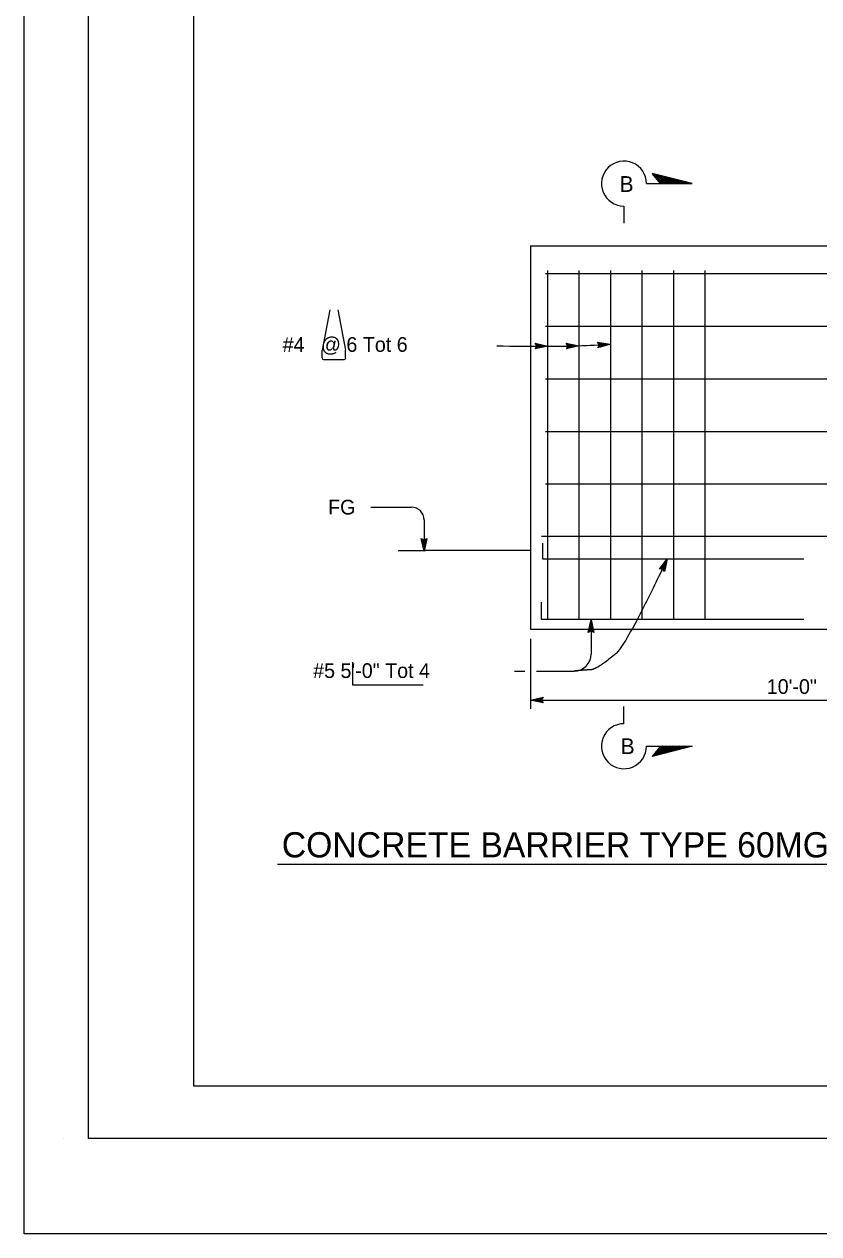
# Model space of a CAD drawing. Extents: x -894 to 866, y -476 to 714.
# Drawn here: x -894 to -516, y -476 to 99 of the extents above; entities that cross this region are included whole.
import ezdxf

# ---------------------------------------------------------------- set-up
doc = ezdxf.new("R2010")
doc.units = 0
for name, color, linetype in [('10 Sheet Format', 7, 'Continuous'), ('22 Misc Cnst Det', 7, 'Continuous'), ('56 Stage 3 Anno', 7, 'Continuous'), ('57 Undefined', 7, 'Continuous'), ('60 Nongeo Data', 7, 'Continuous')]:
    doc.layers.add(name, color=color, linetype=linetype)

msp = doc.modelspace()

# ---------------------------------------------------------------- linework, layer by layer
at = {"layer": '10 Sheet Format'}
for p, q in [((-813.45, 643.96), (-813.45, -406.04)), ((-813.45, -406.04), (811.55, -406.04)), ((-875.42, -431.05), (-875.42, -431.05))]:
    msp.add_line(p, q, dxfattribs=at)
for points in [[(-894.04, 713.56), (865.96, 713.56), (865.96, -476.44), (-894.04, -476.44)], [(-863.43, 668.96), (836.57, 668.96), (836.57, -431.04), (-863.43, -431.04)], [(-863.43, 668.96), (836.57, 668.96), (836.57, -431.04), (-863.43, -431.04)]]:
    msp.add_lwpolyline(points, close=True, dxfattribs=at)
at = {"layer": '22 Misc Cnst Det'}
for p, q in [((-597.92, 23.39), (-576.22, 23.39)), ((-576.22, 23.39), (-595.17, 28.22)), ((-591.25, 23.39), (-595.17, 28.22)), ((-577.78, 23.39), (-594.76, 27.72)), ((-579.33, 23.39), (-594.36, 27.22)), ((-580.89, 23.39), (-593.95, 26.72)), ((-582.45, 23.39), (-593.54, 26.22)), ((-584.01, 23.39), (-593.14, 25.72)), ((-585.57, 23.39), (-592.73, 25.22)), ((-587.13, 23.39), (-592.33, 24.72)), ((-588.68, 23.39), (-591.92, 24.21)), ((-590.24, 23.39), (-591.52, 23.71)), ((-608.64, 12.67), (-608.64, 4.52)), ((-608.64, -233.66), (-608.64, -225.51)), ((-597.92, -244.38), (-576.22, -244.38)), ((-576.22, -244.38), (-595.17, -249.21)), ((-591.25, -244.38), (-595.17, -249.21)), ((-577.77, -244.38), (-594.76, -248.71)), ((-579.33, -244.38), (-594.36, -248.21)), ((-580.89, -244.38), (-593.95, -247.71)), ((-582.45, -244.38), (-593.54, -247.21)), ((-584.01, -244.38), (-593.14, -246.71)), ((-585.57, -244.38), (-592.73, -246.2)), ((-587.13, -244.38), (-592.33, -245.7)), ((-588.68, -244.38), (-591.92, -245.2)), ((-590.24, -244.38), (-591.52, -244.7))]:
    msp.add_line(p, q, dxfattribs=at)
for centre, start, end in [((-608.64, 23.39), 0.00004, 270.00053), ((-608.64, -244.38), 89.99947, 359.99996)]:
    msp.add_arc(centre, 10.72, start, end, dxfattribs=at)
at = {"layer": '56 Stage 3 Anno'}
for p, q in [((-650.96, -55.22), (-650.14, -53.9)), ((-644.94, -53.95), (-650.96, -55.22)), ((-650.96, -55.22), (-650.96, -55.22)), ((-650.14, -53.9), (-650.93, -52.55)), ((-650.93, -52.55), (-650.93, -52.55)), ((-650.93, -52.55), (-644.94, -53.95)), ((-650.72, -52.91), (-646.32, -53.94)), ((-646.34, -53.94), (-650.72, -54.86)), ((-647.71, -53.92), (-650.54, -54.52)), ((-650.49, -53.27), (-647.71, -53.92)), ((-650.31, -53.62), (-649.09, -53.91)), ((-649.09, -53.91), (-650.3, -54.16)), ((-644.94, -53.95), (-644.94, -53.95)), ((-635.25, -53.92), (-636.09, -52.61)), ((-636.09, -52.61), (-636.09, -52.61)), ((-636.09, -52.61), (-630.06, -53.77)), ((-630.06, -53.77), (-636.01, -55.28)), ((-636.01, -55.28), (-635.25, -53.92)), ((-636.01, -55.28), (-636.01, -55.28)), ((-635.87, -52.96), (-631.44, -53.81)), ((-631.45, -53.81), (-635.79, -54.91)), ((-635.62, -53.31), (-632.82, -53.85)), ((-632.82, -53.85), (-635.62, -54.56)), ((-635.44, -53.65), (-634.2, -53.89)), ((-634.2, -53.89), (-635.4, -54.19)), ((-630.06, -53.77), (-630.06, -53.77)), ((-620.32, -53.43), (-621.21, -52.15)), ((-621.21, -52.15), (-621.21, -52.15)), ((-621.21, -52.15), (-615.13, -53.07)), ((-615.13, -53.07), (-621.02, -54.81)), ((-621.02, -54.81), (-620.32, -53.43)), ((-621.02, -54.81), (-621.02, -54.81)), ((-620.97, -52.49), (-616.51, -53.16)), ((-616.52, -53.17), (-620.81, -54.44)), ((-620.71, -52.83), (-617.89, -53.26)), ((-617.89, -53.26), (-620.66, -54.08)), ((-620.51, -53.16), (-619.26, -53.35)), ((-619.26, -53.35), (-620.45, -53.7)), ((-615.13, -53.07), (-615.13, -53.07)), ((-729.07, -130.67), (-709.77, -130.67)), ((-703.77, -151.59), (-705.1, -145.59)), ((-705.1, -145.59), (-705.1, -145.59)), ((-705.1, -145.59), (-703.77, -146.39)), ((-703.77, -150.19), (-704.74, -145.82)), ((-703.77, -148.82), (-704.39, -146)), ((-703.77, -147.44), (-704.04, -146.23)), ((-703.77, -146.39), (-702.43, -145.59)), ((-702.43, -145.59), (-703.77, -151.59)), ((-702.79, -145.8), (-703.77, -150.21)), ((-703.15, -146.04), (-703.77, -148.82)), ((-703.49, -146.21), (-703.77, -147.44)), ((-702.43, -145.59), (-702.43, -145.59)), ((-703.77, -151.59), (-703.77, -151.59)), ((-591.81, -160.07), (-588.04, -155.22)), ((-588.04, -155.22), (-589.4, -161.21)), ((-588.04, -155.22), (-588.04, -155.22)), ((-590.26, -159.92), (-591.81, -160.07)), ((-591.81, -160.07), (-591.81, -160.07)), ((-591.4, -160.03), (-588.63, -156.47)), ((-590.97, -159.97), (-589.22, -157.72)), ((-590.59, -159.96), (-589.81, -158.97)), ((-589.4, -161.21), (-590.26, -159.92)), ((-589.81, -158.97), (-590.09, -160.17)), ((-589.22, -157.72), (-589.86, -160.54)), ((-588.63, -156.48), (-589.62, -160.85)), ((-589.4, -161.21), (-589.4, -161.21)), ((-625.66, -190.21), (-624.32, -184.21)), ((-624.32, -184.21), (-624.32, -184.21)), ((-624.32, -184.21), (-622.99, -190.21)), ((-624.32, -189.41), (-625.66, -190.21)), ((-625.31, -189.99), (-624.33, -185.59)), ((-624.95, -189.76), (-624.33, -186.97)), ((-624.6, -189.58), (-624.33, -188.35)), ((-624.33, -186.97), (-623.7, -189.79)), ((-624.33, -188.35), (-624.06, -189.56)), ((-624.32, -185.6), (-623.35, -189.97)), ((-622.99, -190.21), (-624.32, -189.41)), ((-625.66, -190.21), (-625.66, -190.21)), ((-622.99, -190.21), (-622.99, -190.21)), ((-660.76, -208.6), (-655.75, -208.6)), ((-650.31, -208.6), (-632.32, -208.6)), ((-653.12, -222.43), (-647.12, -221.1)), ((-647.12, -223.77), (-653.12, -222.43)), ((-653.12, -222.43), (-653.12, -222.43)), ((-647.34, -223.41), (-651.75, -222.43)), ((-651.73, -222.42), (-647.36, -221.46)), ((-650.36, -222.43), (-647.54, -221.8)), ((-647.58, -223.05), (-650.36, -222.43)), ((-648.98, -222.43), (-647.77, -222.16)), ((-647.75, -222.7), (-648.98, -222.43)), ((-647.12, -221.1), (-647.93, -222.43)), ((-647.93, -222.43), (-647.12, -223.77)), ((-647.12, -221.1), (-647.12, -221.1)), ((-647.12, -223.77), (-647.12, -223.77)), ((-773.57, -300.51), (-297.22, -300.51))]:
    msp.add_line(p, q, dxfattribs=at)
for centre, radius, start, end in [((-653.49, 698.06), 752.05, 268.81027, 270.61957), ((-641.55, 319.05), 373.01, 269.41646, 271.726), ((-641.55, 319.05), 373.01, 271.74397, 273.98604), ((-709.77, -136.67), 6, 0, 90), ((-632.32, -200.6), 8, 270, 360)]:
    msp.add_arc(centre, radius, start, end, dxfattribs=at)
msp.add_open_spline([(-588.04, -155.22), (-607.4, -195.94), (-617.55, -204.53), (-623.23, -208.02), (-626, -208.02), (-632.32, -208.6)], degree=2, dxfattribs=at)
at = {"layer": '57 Undefined'}
for p, q in [((-737.76, -204.41), (-737.76, -215.1)), ((-737.76, -215.1), (-704.18, -215.1))]:
    msp.add_line(p, q, dxfattribs=at)
at = {"layer": '60 Nongeo Data'}
for p, q in [((-653.22, -6.25), (-386.99, -6.25)), ((-653.12, -6.25), (-653.12, -188.75)), ((-646.02, -19.48), (-386.99, -19.48)), ((-645.09, -18), (-645.09, -183.99)), ((-630.09, -18), (-630.09, -183.99)), ((-615.09, -18), (-615.09, -183.99)), ((-600.09, -18), (-600.09, -183.99)), ((-585.09, -18), (-585.09, -183.99)), ((-570.09, -18), (-570.09, -183.99)), ((-748.59, -36.7), (-752.3, -55.85)), ((-744.82, -36.69), (-741.09, -55.86)), ((-646.02, -44.54), (-386.99, -44.54)), ((-752.32, -59.57), (-752.3, -55.83)), ((-741.08, -59.57), (-741.1, -55.83)), ((-751.58, -60.33), (-741.82, -60.33)), ((-646.02, -69.55), (-386.99, -69.55)), ((-646.02, -94.53), (-386.99, -94.53)), ((-646.02, -119.54), (-386.99, -119.54)), ((-703.77, -136.67), (-703.77, -151.59)), ((-386.99, -144.53), (-647.89, -144.53)), ((-647.37, -147.74), (-647.37, -155.22)), ((-716.16, -151.25), (-703.12, -151.25)), ((-653.5, -151.25), (-703.12, -151.25)), ((-647.37, -155.22), (-523.08, -155.22)), ((-648.12, -175.76), (-648.12, -183.99)), ((-648.12, -183.99), (-523.08, -183.99)), ((-624.32, -184.21), (-624.32, -200.6)), ((-653.12, -188.75), (-403.13, -188.75)), ((-653.12, -193.34), (-653.12, -226.63)), ((-653.12, -222.43), (-403.13, -222.43))]:
    msp.add_line(p, q, dxfattribs=at)
for centre, start, end in [((-751.57, -59.58), 180, 270), ((-741.82, -59.58), 270, 360)]:
    msp.add_arc(centre, 0.75, start, end, dxfattribs=at)

# ---------------------------------------------------------------- texts
at = {"layer": '56 Stage 3 Anno'}
for s, height, p in [('B', 7.5, (-610.75, 19.42)), ('B', 7.5, (-610.24, -248.14)), ('CONCRETE BARRIER TYPE 60MG END ANCHORAGE', 12, (-771.46, -297.3))]:
    msp.add_text(s, height=height, dxfattribs=at).set_placement(p)
at = {"layer": '57 Undefined'}
for s, p in [('#4   @ 6 Tot 6', (-771.03, -56.69)), ('FG', (-749.45, -134.1)), ('#5 5\'-0" Tot 4', (-756.54, -211.9)), ('10\'-0"', (-540.7, -219.48))]:
    msp.add_text(s, height=7, dxfattribs=at).set_placement(p)

doc.saveas('drawing.dxf')
